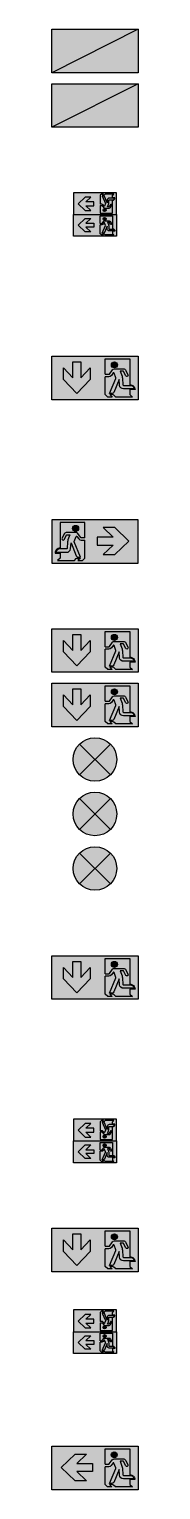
# Model space of a CAD drawing. Header units: millimetres. Extents: x -107261 to 42788, y -7557 to 117559.
# Drawn here: x 41578 to 42788, y 56430 to 76852 of the extents above; entities that cross this region are included whole.
import ezdxf
from ezdxf.enums import TextEntityAlignment as Align

# ---------------------------------------------------------------- set-up
doc = ezdxf.new("R2010")
doc.units = ezdxf.units.MM
for name, color, linetype in [('din_SIBEL_10_emergency_lighting', 90, 'Continuous'), ('din_SIBEL_11_emergency_lighting_system', 90, 'Continuous'), ('din_SIBEL_30_color_green', 90, 'Continuous'), ('din_SIBEL_31_color_white', 255, 'Continuous'), ('din_SIBEL_32_color_black', 250, 'Continuous'), ('din_SIBEL_33_color_yellow', 40, 'Continuous'), ('din_SIBEL_50_type_name', 90, 'Continuous'), ('din_SIBEL_51_typenumber', 90, 'Continuous'), ('din_SIBEL_52_info', 90, 'Continuous'), ('din_SIBEL_61_labeling', 90, 'Continuous'), ('din_SIBEL_70_legend', 90, 'Continuous')]:
    doc.layers.add(name, color=color, linetype=linetype)
doc.styles.get("Standard").update_dxf_attribs({"font": 'arial.ttf'})

# ---------------------------------------------------------------- blocks, each defined once
blk = doc.blocks.new('Standardblock_SYSTEM')
at = {"layer": 'din_SIBEL_30_color_green'}
h = blk.add_hatch(color=256, dxfattribs=at)
h.dxf.hatch_style = 1
h.paths.add_polyline_path([(-326, 0), (-326, -330), (326, 0)])
at = {"layer": 'din_SIBEL_31_color_white'}
h = blk.add_hatch(color=256, dxfattribs=at)
h.dxf.hatch_style = 1
h.paths.add_polyline_path([(326, 0), (-326, -330), (326, -330)])
at = {"layer": 'din_SIBEL_32_color_black'}
blk.add_line((326, 0), (-326, -330), dxfattribs=at)
blk.add_lwpolyline([(-326, -330), (-326, 0), (326, 0), (326, -330)], close=True, dxfattribs=at)
blk = doc.blocks.new('din-Logo')
blk.add_lwpolyline([(-327, -330), (-327, -330), (-327, -330), (-327, -330)], close=True)
blk = doc.blocks.new('STANDARD_SYSTEM')
blk.add_blockref('din-Logo', (0, 0))
at = {"layer": 'din_SIBEL_11_emergency_lighting_system'}
blk.add_blockref('Standardblock_SYSTEM', (0, 0), dxfattribs=at)
at = {"layer": 'din_SIBEL_50_type_name', "flags": 9}
blk.add_attdef('TYPE', (-326, 18), '', height=25, dxfattribs=at)
at = {"layer": 'din_SIBEL_50_type_name', "flags": 8}
blk.add_attdef('TYPENAME', text='', height=75, dxfattribs=at).set_placement((0, -350), align=Align.TOP_CENTER)
at = {"layer": 'din_SIBEL_51_typenumber', "flags": 8}
blk.add_attdef('TYPENUMBER', text='', height=250, dxfattribs=at).set_placement((336, 1), align=Align.TOP_LEFT)
at = {"layer": 'din_SIBEL_52_info', "flags": 8}
blk.add_attdef('INFOTEXT', text='', height=75, dxfattribs=at).set_placement((1, -445), align=Align.TOP_CENTER)
blk = doc.blocks.new('Standardblock_RZ_PLPR')
at = {"layer": 'din_SIBEL_30_color_green'}
h = blk.add_hatch(color=256, dxfattribs=at)
h.dxf.hatch_style = 1
h.paths.add_polyline_path([(328, 0), (328, 330), (-326, 330), (-326, 0)])
h.paths.add_polyline_path([(-62, 60), (-149, 60), (-255, 162), (-149, 263), (-62, 263), (-137, 192), (-17, 192), (-17, 132), (-137, 132)], flags=16)
h.paths.add_polyline_path([(78, 137), (106, 137, -0.239952), (109, 135), (132, 103, 0.239952), (147, 96), (214, 96, 0.284079), (234, 108), (250, 141, 1), (234, 149), (217, 116, -0.284079), (214, 114), (191, 114), (205, 152, 0.068786), (208, 167), (212, 218, -0.391902), (216, 221), (265, 221, 0.363159), (297, 247), (265, 247), (216, 247, 0.391902), (186, 220), (183, 176), (143, 274, 0.304268), (129, 283), (111, 283), (158, 168, -0.187349), (158, 165), (145, 128, -0.599876), (138, 127), (124, 146, 0.239952), (106, 156), (78, 156), (78, 291), (97, 309), (130, 309), (112, 291), (132, 291, 0.198912), (142, 295), (157, 309), (284, 309), (265, 291), (265, 253), (303, 253, -0.414214), (265, 216), (265, 21), (78, 21)], flags=16)
h.paths.add_polyline_path([(170, 66, -1), (125, 66, -1)], flags=0)
h = blk.add_hatch(color=256, dxfattribs=at)
h.dxf.hatch_style = 1
h.paths.add_polyline_path([(328, 0), (-326, 0), (-326, -330), (328, -330)])
h.paths.add_polyline_path([(-62, -60), (-137, -132), (-17, -132), (-17, -192), (-137, -192), (-62, -263), (-149, -263), (-255, -162), (-149, -60)], flags=16)
h.paths.add_polyline_path([(78, -21), (265, -21), (265, -216, -0.414214), (303, -253), (265, -253), (265, -291), (284, -309), (157, -309), (142, -295, 0.198912), (132, -291), (112, -291), (130, -309), (97, -309), (78, -291), (78, -156), (106, -156, 0.239952), (124, -146), (138, -127, -0.599876), (145, -128), (158, -165, -0.187349), (158, -168), (111, -283), (129, -283, 0.304268), (143, -274), (183, -176), (186, -220, 0.391902), (216, -247), (265, -247), (297, -247, 0.363159), (265, -221), (216, -221, -0.391902), (212, -218), (208, -167, 0.068786), (205, -152), (191, -114), (214, -114, -0.284079), (217, -116), (234, -149, 1), (250, -141), (234, -108, 0.284079), (214, -96), (147, -96, 0.239952), (132, -103), (109, -135, -0.239952), (106, -137), (78, -137)], flags=16)
h.paths.add_polyline_path([(125, -66, -1), (170, -66, -1)], flags=0)
h = blk.add_hatch(color=256, dxfattribs=at)
h.dxf.hatch_style = 1
h.paths.add_polyline_path([(170, 66, 1), (125, 66, 1)])
h = blk.add_hatch(color=256, dxfattribs=at)
h.dxf.hatch_style = 1
h.paths.add_polyline_path([(125, -66, 1), (170, -66, 1)])
at = {"layer": 'din_SIBEL_31_color_white'}
h = blk.add_hatch(color=256, dxfattribs=at)
h.dxf.hatch_style = 1
h.paths.add_polyline_path([(-149, 60), (-62, 60), (-137, 132), (-17, 132), (-17, 192), (-137, 192), (-62, 263), (-149, 263), (-255, 162)])
h.paths.add_polyline_path([(147, 96, -0.239952), (132, 103), (109, 135, 0.239952), (106, 137), (78, 137), (78, 21), (265, 21), (265, 216, 0.414214), (303, 253), (265, 253), (265, 291), (284, 309), (157, 309), (142, 295, -0.198912), (132, 291), (112, 291), (130, 309), (97, 309), (78, 291), (78, 156), (106, 156, -0.239952), (124, 146), (138, 127, 0.599876), (145, 128), (158, 165, 0.187349), (158, 168), (111, 283), (129, 283, -0.304268), (143, 274), (183, 176), (186, 220, -0.391902), (216, 247), (265, 247), (297, 247, -0.363159), (265, 221), (216, 221, 0.391902), (212, 218), (208, 167, -0.068786), (205, 152), (191, 114), (214, 114, 0.284079), (217, 116), (234, 149, -1), (250, 141), (234, 108, -0.284079), (214, 96)])
h.paths.add_polyline_path([(170, 66, -1), (125, 66, -1)], flags=16)
h = blk.add_hatch(color=256, dxfattribs=at)
h.dxf.hatch_style = 1
h.paths.add_polyline_path([(-62, -60), (-149, -60), (-255, -162), (-149, -263), (-62, -263), (-137, -192), (-17, -192), (-17, -132), (-137, -132)])
h.paths.add_polyline_path([(265, -21), (78, -21), (78, -137), (106, -137, 0.239952), (109, -135), (132, -103, -0.239952), (147, -96), (214, -96, -0.284079), (234, -108), (250, -141, -1), (234, -149), (217, -116, 0.284079), (214, -114), (191, -114), (205, -152, -0.068786), (208, -167), (212, -218, 0.391902), (216, -221), (265, -221, -0.363159), (297, -247), (265, -247), (216, -247, -0.391902), (186, -220), (183, -176), (143, -274, -0.304268), (129, -283), (111, -283), (158, -168, 0.187349), (158, -165), (145, -128, 0.599876), (138, -127), (124, -146, -0.239952), (106, -156), (78, -156), (78, -291), (97, -309), (130, -309), (112, -291), (132, -291, -0.198912), (142, -295), (157, -309), (284, -309), (265, -291), (265, -253), (303, -253, 0.414214), (265, -216)])
h.paths.add_polyline_path([(125, -66, -1), (170, -66, -1)], flags=16)
at = {"layer": 'din_SIBEL_32_color_black'}
for points in [[(-326, 330), (-326, 0), (328, 0), (328, 330)], [(-149, 60), (-62, 60), (-137, 132), (-17, 132), (-17, 192), (-137, 192), (-62, 263), (-149, 263), (-255, 162)], [(-326, -330), (-326, 0), (328, 0), (328, -330)], [(-149, -60), (-62, -60), (-137, -132), (-17, -132), (-17, -192), (-137, -192), (-62, -263), (-149, -263), (-255, -162)]]:
    blk.add_lwpolyline(points, close=True, dxfattribs=at)
for points in [[(78, 137), (78, 21), (265, 21), (265, 216, 0.414214), (303, 253), (265, 253), (265, 291), (284, 309), (157, 309), (142, 295, -0.198912), (132, 291), (112, 291), (130, 309), (97, 309), (78, 291), (78, 156)], [(78, 137), (106, 137, -0.239952), (109, 135), (132, 103, 0.239952), (147, 96), (214, 96, 0.284079), (234, 108), (250, 141, 1), (234, 149), (217, 116, -0.284079), (214, 114), (191, 114), (205, 152, 0.068786), (208, 167), (212, 218, -0.391902), (216, 221), (265, 221, 0.363159), (297, 247), (265, 247), (216, 247, 0.391902), (186, 220), (183, 176), (143, 274, 0.304268), (129, 283), (111, 283), (158, 168, -0.187349), (158, 165), (145, 128, -0.599876), (138, 127), (124, 146, 0.239952), (106, 156), (78, 156)], [(78, -137), (78, -21), (265, -21), (265, -216, -0.414214), (303, -253), (265, -253), (265, -291), (284, -309), (157, -309), (142, -295, 0.198912), (132, -291), (112, -291), (130, -309), (97, -309), (78, -291), (78, -156)], [(78, -137), (106, -137, 0.239952), (109, -135), (132, -103, -0.239952), (147, -96), (214, -96, -0.284079), (234, -108), (250, -141, -1), (234, -149), (217, -116, 0.284079), (214, -114), (191, -114), (205, -152, -0.068786), (208, -167), (212, -218, 0.391902), (216, -221), (265, -221, -0.363159), (297, -247), (265, -247), (216, -247, -0.391902), (186, -220), (183, -176), (143, -274, -0.304268), (129, -283), (111, -283), (158, -168, 0.187349), (158, -165), (145, -128, 0.599876), (138, -127), (124, -146, -0.239952), (106, -156), (78, -156)]]:
    blk.add_lwpolyline(points, format="xyb", dxfattribs=at)
blk.add_lwpolyline([(-326, 0), (328, 0)], dxfattribs=at)
for centre in [(147, 66), (147, -66)]:
    blk.add_circle(centre, 22.5, dxfattribs=at)
blk = doc.blocks.new('STANDARD_RZ_PLPR')
blk.add_blockref('din-Logo', (0, 0))
at = {"layer": 'din_SIBEL_10_emergency_lighting'}
blk.add_blockref('Standardblock_RZ_PLPR', (0, 0), dxfattribs=at)
at = {"layer": 'din_SIBEL_50_type_name', "flags": 9}
blk.add_attdef('TYPE', (-326, 340), '', height=25, dxfattribs=at)
at = {"layer": 'din_SIBEL_50_type_name', "flags": 8}
blk.add_attdef('TYPENAME', text='', height=75, dxfattribs=at).set_placement((0, -350), align=Align.TOP_CENTER)
at = {"layer": 'din_SIBEL_51_typenumber', "flags": 8}
blk.add_attdef('TYPENUMBER', text='', height=250, dxfattribs=at).set_placement((336, 1), align=Align.TOP_LEFT)
at = {"layer": 'din_SIBEL_52_info', "flags": 8}
blk.add_attdef('INFOTEXT', text='', height=75, dxfattribs=at).set_placement((1, -445), align=Align.TOP_CENTER)
at = {"layer": 'din_SIBEL_61_labeling', "flags": 8}
for tag, p in [('LABELING1', (1, -540)), ('LABELING2', (1, -635))]:
    blk.add_attdef(tag, text='', height=75, dxfattribs=at).set_placement(p, align=Align.TOP_CENTER)
blk = doc.blocks.new('Standardblock_RZ_PU')
at = {"layer": 'din_SIBEL_30_color_green'}
h = blk.add_hatch(color=256, dxfattribs=at)
h.dxf.hatch_style = 1
h.paths.add_polyline_path([(328, 0), (-326, 0), (-326, -330), (328, -330)])
h.paths.add_polyline_path([(-238, -89), (-166, -164), (-166, -44), (-106, -44), (-106, -164), (-35, -89), (-35, -176), (-136, -282), (-238, -176)], flags=16)
h.paths.add_polyline_path([(78, -21), (265, -21), (265, -216, -0.414214), (303, -253), (265, -253), (265, -291), (284, -309), (157, -309), (142, -295, 0.198912), (132, -291), (112, -291), (130, -309), (97, -309), (78, -291), (78, -156), (106, -156, 0.239952), (124, -146), (138, -127, -0.599876), (145, -128), (158, -165, -0.187349), (158, -168), (111, -283), (129, -283, 0.304268), (143, -274), (183, -176), (186, -220, 0.391902), (216, -247), (265, -247), (297, -247, 0.363159), (265, -221), (216, -221, -0.391902), (212, -218), (208, -167, 0.068786), (205, -152), (191, -114), (214, -114, -0.284079), (217, -116), (234, -149, 1), (250, -141), (234, -108, 0.284079), (214, -96), (147, -96, 0.239952), (132, -103), (109, -135, -0.239952), (106, -137), (78, -137)], flags=16)
h.paths.add_polyline_path([(170, -66, -1), (125, -66, -1)], flags=0)
h.paths.add_polyline_path([(170, -66, 1), (125, -66, 1)], flags=0)
h = blk.add_hatch(color=256, dxfattribs=at)
h.dxf.hatch_style = 1
h.paths.add_polyline_path([(170, -66, 1), (125, -66, 1)])
at = {"layer": 'din_SIBEL_31_color_white'}
h = blk.add_hatch(color=256, dxfattribs=at)
h.dxf.hatch_style = 1
h.paths.add_polyline_path([(-35, -89), (-106, -164), (-106, -44), (-166, -44), (-166, -164), (-238, -89), (-238, -176), (-136, -282), (-35, -176)])
h.paths.add_polyline_path([(265, -21), (78, -21), (78, -137), (106, -137, 0.239952), (109, -135), (132, -103, -0.239952), (147, -96), (214, -96, -0.284079), (234, -108), (250, -141, -1), (234, -149), (217, -116, 0.284079), (214, -114), (191, -114), (205, -152, -0.068786), (208, -167), (212, -218, 0.391902), (216, -221), (265, -221, -0.363159), (297, -247), (265, -247), (216, -247, -0.391902), (186, -220), (183, -176), (143, -274, -0.304268), (129, -283), (111, -283), (158, -168, 0.187349), (158, -165), (145, -128, 0.599876), (138, -127), (124, -146, -0.239952), (106, -156), (78, -156), (78, -291), (97, -309), (130, -309), (112, -291), (132, -291, -0.198912), (142, -295), (157, -309), (284, -309), (265, -291), (265, -253), (303, -253, 0.414214), (265, -216)])
h.paths.add_polyline_path([(170, -66, -1), (125, -66, -1)], flags=16)
at = {"layer": 'din_SIBEL_32_color_black'}
for points in [[(-326, -330), (-326, 0), (328, 0), (328, -330)], [(-238, -176), (-238, -89), (-166, -164), (-166, -44), (-106, -44), (-106, -164), (-35, -89), (-35, -176), (-136, -282)]]:
    blk.add_lwpolyline(points, close=True, dxfattribs=at)
for points in [[(78, -137), (78, -21), (265, -21), (265, -216, -0.414214), (303, -253), (265, -253), (265, -291), (284, -309), (157, -309), (142, -295, 0.198912), (132, -291), (112, -291), (130, -309), (97, -309), (78, -291), (78, -156)], [(78, -137), (106, -137, 0.239952), (109, -135), (132, -103, -0.239952), (147, -96), (214, -96, -0.284079), (234, -108), (250, -141, -1), (234, -149), (217, -116, 0.284079), (214, -114), (191, -114), (205, -152, -0.068786), (208, -167), (212, -218, 0.391902), (216, -221), (265, -221, -0.363159), (297, -247), (265, -247), (216, -247, -0.391902), (186, -220), (183, -176), (143, -274, -0.304268), (129, -283), (111, -283), (158, -168, 0.187349), (158, -165), (145, -128, 0.599876), (138, -127), (124, -146, -0.239952), (106, -156), (78, -156)]]:
    blk.add_lwpolyline(points, format="xyb", dxfattribs=at)
blk.add_circle((147, -66), 22.5, dxfattribs=at)
blk = doc.blocks.new('STANDARD_RZ_PU')
blk.add_blockref('din-Logo', (0, 0))
at = {"layer": 'din_SIBEL_10_emergency_lighting'}
blk.add_blockref('Standardblock_RZ_PU', (0, 0), dxfattribs=at)
at = {"layer": 'din_SIBEL_50_type_name', "flags": 9}
blk.add_attdef('TYPE', (-326, 18), '', height=25, dxfattribs=at)
at = {"layer": 'din_SIBEL_50_type_name', "flags": 8}
blk.add_attdef('TYPENAME', text='', height=75, dxfattribs=at).set_placement((0, -350), align=Align.TOP_CENTER)
at = {"layer": 'din_SIBEL_51_typenumber', "flags": 8}
blk.add_attdef('TYPENUMBER', text='', height=250, dxfattribs=at).set_placement((336, 1), align=Align.TOP_LEFT)
at = {"layer": 'din_SIBEL_52_info', "flags": 8}
blk.add_attdef('INFOTEXT', text='', height=75, dxfattribs=at).set_placement((1, -445), align=Align.TOP_CENTER)
at = {"layer": 'din_SIBEL_61_labeling', "flags": 8}
for tag, p in [('LABELING1', (1, -540)), ('LABELING2', (1, -635))]:
    blk.add_attdef(tag, text='', height=75, dxfattribs=at).set_placement(p, align=Align.TOP_CENTER)
blk = doc.blocks.new('Standardblock_RZ_PR')
at = {"layer": 'din_SIBEL_30_color_green'}
h = blk.add_hatch(color=256, dxfattribs=at)
h.dxf.hatch_style = 1
h.paths.add_polyline_path([(-326, 0), (-326, -330), (328, -330), (328, 0)])
h.paths.add_polyline_path([(63, -60), (151, -60), (257, -162), (151, -263), (63, -263), (138, -192), (18, -192), (18, -132), (138, -132)], flags=16)
h.paths.add_polyline_path([(-76, -137), (-104, -137, -0.239952), (-107, -135), (-131, -103, 0.239952), (-146, -96), (-212, -96, 0.284079), (-232, -108), (-249, -141, 1), (-232, -149), (-216, -116, -0.284079), (-212, -114), (-190, -114), (-204, -152, 0.068786), (-207, -167), (-211, -218, -0.391902), (-214, -221), (-264, -221, 0.363159), (-295, -247), (-264, -247), (-214, -247, 0.391902), (-185, -220), (-181, -176), (-141, -274, 0.304268), (-127, -283), (-109, -283), (-156, -168, -0.187349), (-156, -165), (-143, -128, -0.599876), (-136, -127), (-122, -146, 0.239952), (-104, -156), (-76, -156), (-76, -291), (-95, -309), (-129, -309), (-110, -291), (-130, -291, 0.198912), (-141, -295), (-155, -309), (-282, -309), (-264, -291), (-264, -253), (-301, -253, -0.414214), (-264, -216), (-264, -21), (-76, -21)], flags=16)
h.paths.add_polyline_path([(-168, -66, -1), (-123, -66, -1)], flags=0)
h = blk.add_hatch(color=256, dxfattribs=at)
h.dxf.hatch_style = 1
h.paths.add_polyline_path([(-168, -66, 1), (-123, -66, 1)])
at = {"layer": 'din_SIBEL_31_color_white'}
h = blk.add_hatch(color=256, dxfattribs=at)
h.dxf.hatch_style = 1
h.paths.add_polyline_path([(151, -60), (63, -60), (138, -132), (18, -132), (18, -192), (138, -192), (63, -263), (151, -263), (257, -162)])
h.paths.add_polyline_path([(-146, -96, -0.239952), (-131, -103), (-107, -135, 0.239952), (-104, -137), (-76, -137), (-76, -21), (-264, -21), (-264, -216, 0.414214), (-301, -253), (-264, -253), (-264, -291), (-282, -309), (-155, -309), (-141, -295, -0.198912), (-130, -291), (-110, -291), (-129, -309), (-95, -309), (-76, -291), (-76, -156), (-104, -156, -0.239952), (-122, -146), (-136, -127, 0.599876), (-143, -128), (-156, -165, 0.187349), (-156, -168), (-109, -283), (-127, -283, -0.304268), (-141, -274), (-181, -176), (-185, -220, -0.391902), (-214, -247), (-264, -247), (-295, -247, -0.363159), (-264, -221), (-214, -221, 0.391902), (-211, -218), (-207, -167, -0.068786), (-204, -152), (-190, -114), (-212, -114, 0.284079), (-216, -116), (-232, -149, -1), (-249, -141), (-232, -108, -0.284079), (-212, -96)])
h.paths.add_polyline_path([(-168, -66, -1), (-123, -66, -1)], flags=16)
at = {"layer": 'din_SIBEL_32_color_black'}
for points in [[(328, -330), (328, 0), (-326, 0), (-326, -330)], [(151, -60), (63, -60), (138, -132), (18, -132), (18, -192), (138, -192), (63, -263), (151, -263), (257, -162)]]:
    blk.add_lwpolyline(points, close=True, dxfattribs=at)
for points in [[(-76, -137), (-76, -21), (-264, -21), (-264, -216, 0.414214), (-301, -253), (-264, -253), (-264, -291), (-282, -309), (-155, -309), (-141, -295, -0.198912), (-130, -291), (-110, -291), (-129, -309), (-95, -309), (-76, -291), (-76, -156)], [(-76, -137), (-104, -137, -0.239952), (-107, -135), (-131, -103, 0.239952), (-146, -96), (-212, -96, 0.284079), (-232, -108), (-249, -141, 1), (-232, -149), (-216, -116, -0.284079), (-212, -114), (-190, -114), (-204, -152, 0.068786), (-207, -167), (-211, -218, -0.391902), (-214, -221), (-264, -221, 0.363159), (-295, -247), (-264, -247), (-214, -247, 0.391902), (-185, -220), (-181, -176), (-141, -274, 0.304268), (-127, -283), (-109, -283), (-156, -168, -0.187349), (-156, -165), (-143, -128, -0.599876), (-136, -127), (-122, -146, 0.239952), (-104, -156), (-76, -156)]]:
    blk.add_lwpolyline(points, format="xyb", dxfattribs=at)
blk.add_circle((-146, -66), 22.5, dxfattribs=at)
blk = doc.blocks.new('STANDARD_RZ_PR')
blk.add_blockref('din-Logo', (0, 0))
at = {"layer": 'din_SIBEL_10_emergency_lighting'}
blk.add_blockref('Standardblock_RZ_PR', (0, 0), dxfattribs=at)
at = {"layer": 'din_SIBEL_50_type_name', "flags": 9}
blk.add_attdef('TYPE', (-326, 18), '', height=25, dxfattribs=at)
at = {"layer": 'din_SIBEL_50_type_name', "flags": 8}
blk.add_attdef('TYPENAME', text='', height=75, dxfattribs=at).set_placement((0, -350), align=Align.TOP_CENTER)
at = {"layer": 'din_SIBEL_51_typenumber', "flags": 8}
blk.add_attdef('TYPENUMBER', text='', height=250, dxfattribs=at).set_placement((336, 1), align=Align.TOP_LEFT)
at = {"layer": 'din_SIBEL_52_info', "flags": 8}
blk.add_attdef('INFOTEXT', text='', height=75, dxfattribs=at).set_placement((1, -445), align=Align.TOP_CENTER)
at = {"layer": 'din_SIBEL_61_labeling', "flags": 8}
for tag, p in [('LABELING1', (1, -540)), ('LABELING2', (1, -635))]:
    blk.add_attdef(tag, text='', height=75, dxfattribs=at).set_placement(p, align=Align.TOP_CENTER)
blk = doc.blocks.new('Standardblock_Spot')
at = {"layer": 'din_SIBEL_31_color_white'}
h = blk.add_hatch(color=256, dxfattribs=at)
h.dxf.hatch_style = 1
h.paths.add_polyline_path([(117, -48, 0.414214), (-117, -48), (0, -165)])
h.paths.add_polyline_path([(0, -165), (-117, -282, 0.414214), (117, -282)])
at = {"layer": 'din_SIBEL_33_color_yellow'}
h = blk.add_hatch(color=256, dxfattribs=at)
h.dxf.hatch_style = 1
h.paths.add_polyline_path([(-117, -48, 0.198912), (-165, -165, 0.198912), (-117, -282), (0, -165)])
h.paths.add_polyline_path([(117, -48), (0, -165), (117, -282, 0.198912), (165, -165, 0.198912)])
at = {"layer": 'din_SIBEL_32_color_black'}
for p, q in [((-117, -282), (117, -48)), ((-117, -48), (117, -282))]:
    blk.add_line(p, q, dxfattribs=at)
blk.add_circle((0, -165), 165, dxfattribs=at)
blk = doc.blocks.new('STANDARD_SPOT')
at = {"layer": 'din_SIBEL_10_emergency_lighting'}
blk.add_blockref('Standardblock_Spot', (0, 0), dxfattribs=at)
at = {"layer": 'din_SIBEL_50_type_name', "flags": 9}
blk.add_attdef('TYPE', (-326, 18), '', height=25, dxfattribs=at)
at = {"layer": 'din_SIBEL_50_type_name', "flags": 8}
blk.add_attdef('TYPENAME', text='', height=75, dxfattribs=at).set_placement((0, -350), align=Align.TOP_CENTER)
at = {"layer": 'din_SIBEL_51_typenumber', "flags": 8}
blk.add_attdef('TYPENUMBER', text='', height=250, dxfattribs=at).set_placement((336, 1), align=Align.TOP_LEFT)
at = {"layer": 'din_SIBEL_52_info', "flags": 8}
blk.add_attdef('INFOTEXT', text='', height=75, dxfattribs=at).set_placement((1, -445), align=Align.TOP_CENTER)
at = {"layer": 'din_SIBEL_61_labeling', "flags": 8}
for tag, p in [('LABELING1', (1, -540)), ('LABELING2', (1, -635))]:
    blk.add_attdef(tag, text='', height=75, dxfattribs=at).set_placement(p, align=Align.TOP_CENTER)
blk = doc.blocks.new('Standardblock_RZ_PL')
at = {"layer": 'din_SIBEL_30_color_green'}
h = blk.add_hatch(color=256, dxfattribs=at)
h.dxf.hatch_style = 1
h.paths.add_polyline_path([(327, 0), (-327, 0), (-327, -330), (327, -330)])
h.paths.add_polyline_path([(-149, -60), (-62, -60), (-137, -132), (-17, -132), (-17, -192), (-137, -192), (-62, -263), (-149, -263), (-255, -162)], flags=16)
edge = h.paths.add_edge_path(flags=16)
edge.add_line((78, -21), (265, -21))
edge.add_line((265, -21), (265, -216))
edge.add_arc((265, -253), 37.5, 0, 90, ccw=False)
edge.add_line((303, -253), (264, -253))
edge.add_line((264, -253), (264, -291))
edge.add_line((264, -291), (284, -309))
edge.add_line((284, -309), (157, -309))
edge.add_line((157, -309), (142, -295))
edge.add_arc((132, -306), 15, 45, 90)
edge.add_line((132, -291), (112, -291))
edge.add_line((112, -291), (130, -309))
edge.add_line((130, -309), (97, -309))
edge.add_line((97, -309), (78, -291))
edge.add_line((78, -291), (78, -156))
edge.add_line((78, -156), (106, -156))
edge.add_arc((106, -133), 22.5, 270, 323.9726)
edge.add_line((124, -146), (138, -127))
edge.add_arc((141, -129), 3.75, 20.1385, 143.9726, ccw=False)
edge.add_line((145, -128), (158, -165))
edge.add_arc((155, -166), 3.75, -22.3067, 20.1385, ccw=False)
edge.add_line((158, -168), (111, -283))
edge.add_line((111, -283), (129, -283))
edge.add_arc((129, -268), 15, 270, 337.6933)
edge.add_line((143, -274), (183, -176))
edge.add_line((183, -176), (186, -220))
edge.add_arc((216, -217), 30, 184.3987, 270)
edge.add_line((216, -247), (265, -247))
edge.add_line((265, -247), (297, -247))
edge.add_arc((265, -253), 31.9, 10.1642, 90)
edge.add_line((265, -221), (216, -221))
edge.add_arc((216, -217), 3.75, 184.3987, 270, ccw=False)
edge.add_line((212, -218), (208, -167))
edge.add_arc((152, -171), 56.2, 4.3987, 20.1385)
edge.add_line((205, -152), (191, -114))
edge.add_line((191, -114), (214, -114))
edge.add_arc((213, -119), 4.44, 29.0819, 72.3369, ccw=False)
edge.add_line((216, -116), (233, -149))
edge.add_arc((241, -145), 9.74, 206.545, 384.4268)
edge.add_line((250, -141), (234, -108))
edge.add_arc((214, -118), 22.5, 26.5651, 90)
edge.add_line((214, -96), (147, -96))
edge.add_arc((147, -114), 18.7, 90, 143.9726)
edge.add_line((132, -103), (109, -135))
edge.add_arc((106, -133), 3.75, 270, 323.9726, ccw=False)
edge.add_line((106, -137), (78, -137))
edge.add_line((78, -137), (78, -21))
edge = h.paths.add_edge_path(flags=0)
edge.add_arc((147, -66), 22.5, 0, 360)
edge = h.paths.add_edge_path(flags=0)
edge.add_arc((147, -66), 22.5, 0, 360)
h = blk.add_hatch(color=256, dxfattribs=at)
h.dxf.hatch_style = 1
h.paths.add_polyline_path([(170, -66, 1), (125, -66, 1)])
at = {"layer": 'din_SIBEL_31_color_white'}
h = blk.add_hatch(color=256, dxfattribs=at)
h.dxf.hatch_style = 1
h.paths.add_polyline_path([(-62, -60), (-149, -60), (-255, -162), (-149, -263), (-62, -263), (-137, -192), (-17, -192), (-17, -132), (-137, -132)])
edge = h.paths.add_edge_path()
edge.add_line((265, -21), (78, -21))
edge.add_line((78, -21), (78, -137))
edge.add_line((78, -137), (106, -137))
edge.add_arc((106, -133), 3.75, 270, 323.9726)
edge.add_line((109, -135), (132, -103))
edge.add_arc((147, -114), 18.7, 90, 143.9726, ccw=False)
edge.add_line((147, -96), (214, -96))
edge.add_arc((214, -118), 22.5, 26.5651, 90, ccw=False)
edge.add_line((234, -108), (250, -141))
edge.add_arc((241, -145), 9.74, -153.455, 24.4268, ccw=False)
edge.add_line((233, -149), (216, -116))
edge.add_arc((213, -119), 4.44, 29.0819, 72.3369)
edge.add_line((214, -114), (191, -114))
edge.add_line((191, -114), (205, -152))
edge.add_arc((152, -171), 56.2, 4.3987, 20.1385, ccw=False)
edge.add_line((208, -167), (212, -218))
edge.add_arc((216, -217), 3.75, 184.3987, 270)
edge.add_line((216, -221), (265, -221))
edge.add_arc((265, -253), 31.9, 10.1642, 90, ccw=False)
edge.add_line((297, -247), (265, -247))
edge.add_line((265, -247), (216, -247))
edge.add_arc((216, -217), 30, 184.3987, 270, ccw=False)
edge.add_line((186, -220), (183, -176))
edge.add_line((183, -176), (143, -274))
edge.add_arc((129, -268), 15, 270, 337.6933, ccw=False)
edge.add_line((129, -283), (111, -283))
edge.add_line((111, -283), (158, -168))
edge.add_arc((155, -166), 3.75, 337.6933, 380.1385)
edge.add_line((158, -165), (145, -128))
edge.add_arc((141, -129), 3.75, 20.1385, 143.9726)
edge.add_line((138, -127), (124, -146))
edge.add_arc((106, -133), 22.5, 270, 323.9726, ccw=False)
edge.add_line((106, -156), (78, -156))
edge.add_line((78, -156), (78, -291))
edge.add_line((78, -291), (97, -309))
edge.add_line((97, -309), (130, -309))
edge.add_line((130, -309), (112, -291))
edge.add_line((112, -291), (132, -291))
edge.add_arc((132, -306), 15, 45, 90, ccw=False)
edge.add_line((142, -295), (157, -309))
edge.add_line((157, -309), (284, -309))
edge.add_line((284, -309), (264, -291))
edge.add_line((264, -291), (264, -253))
edge.add_line((264, -253), (303, -253))
edge.add_arc((265, -253), 37.5, 0, 90)
edge.add_line((265, -216), (265, -21))
edge = h.paths.add_edge_path(flags=16)
edge.add_arc((147, -66), 22.5, 0, 360)
at = {"layer": 'din_SIBEL_32_color_black'}
blk.add_lwpolyline([(-327, 0), (327, 0)], dxfattribs=at)
for points in [[(-327, -330), (-327, 0), (327, 0), (327, -330)], [(-150, -60), (-63, -60), (-138, -132), (-18, -132), (-18, -192), (-138, -192), (-63, -263), (-150, -263), (-256, -162)]]:
    blk.add_lwpolyline(points, close=True, dxfattribs=at)
for points in [[(77, -137), (77, -21), (264, -21), (264, -216, -0.414214), (302, -253), (264, -253), (264, -291), (283, -309), (156, -309), (141, -295, 0.198912), (131, -291), (111, -291), (129, -309), (96, -309), (77, -291), (77, -156)], [(77, -137), (105, -137, 0.239952), (108, -135), (131, -103, -0.239952), (147, -96), (213, -96, -0.284079), (233, -108), (249, -141, -1), (233, -149), (216, -116, 0.284079), (213, -114), (191, -114), (204, -152, -0.068786), (208, -167), (212, -218, 0.391902), (215, -221), (264, -221, -0.363159), (296, -247), (264, -247), (215, -247, -0.391902), (185, -220), (182, -176), (142, -274, -0.304268), (128, -283), (110, -283), (157, -168, 0.187349), (157, -165), (144, -128, 0.599876), (137, -127), (123, -146, -0.239952), (105, -156), (77, -156)]]:
    blk.add_lwpolyline(points, format="xyb", dxfattribs=at)
blk.add_circle((146, -66), 22.5, dxfattribs=at)
blk = doc.blocks.new('STANDARD_RZ_PL')
blk.add_blockref('din-Logo', (0, 0))
at = {"layer": 'din_SIBEL_10_emergency_lighting'}
blk.add_blockref('Standardblock_RZ_PL', (0, 0), dxfattribs=at)
at = {"layer": 'din_SIBEL_50_type_name', "flags": 9}
blk.add_attdef('TYPE', (-326, 18), '', height=25, dxfattribs=at)
at = {"layer": 'din_SIBEL_50_type_name', "flags": 8}
blk.add_attdef('TYPENAME', text='', height=75, dxfattribs=at).set_placement((0, -350), align=Align.TOP_CENTER)
at = {"layer": 'din_SIBEL_51_typenumber', "flags": 8}
blk.add_attdef('TYPENUMBER', text='', height=250, dxfattribs=at).set_placement((336, 1), align=Align.TOP_LEFT)
at = {"layer": 'din_SIBEL_52_info', "flags": 8}
blk.add_attdef('INFOTEXT', text='', height=75, dxfattribs=at).set_placement((1, -445), align=Align.TOP_CENTER)
at = {"layer": 'din_SIBEL_61_labeling', "flags": 8}
for tag, p in [('LABELING1', (1, -540)), ('LABELING2', (1, -635))]:
    blk.add_attdef(tag, text='', height=75, dxfattribs=at).set_placement(p, align=Align.TOP_CENTER)

msp = doc.modelspace()

# ---------------------------------------------------------------- block references
at = {"layer": 'din_SIBEL_70_legend'}
for name, p, xscale, yscale in [('STANDARD_SYSTEM', (42182, 76852), 1.847272727272726, 1.847272727272726), ('STANDARD_SYSTEM', (42182, 76090), 1.847272727272726, 1.847272727272726), ('STANDARD_RZ_PLPR', (42182, 74261), 0.9236671754588879, 0.9236671754588879), ('STANDARD_RZ_PU', (42182, 72280), 1.847272727272699, 1.847272727272699), ('STANDARD_RZ_PR', (42182, 69994), 1.847272727272711, 1.847272727272711), ('STANDARD_RZ_PU', (42182, 68470), 1.847272727272699, 1.847272727272699), ('STANDARD_RZ_PU', (42182, 67708), 1.847272727272699, 1.847272727272699), ('STANDARD_SPOT', (42182, 66946), 1.847272712220023, 1.847272712220023), ('STANDARD_SPOT', (42182, 66184), 1.847272712220023, 1.847272712220023), ('STANDARD_SPOT', (42182, 65422), 1.847272712220023, 1.847272712220023), ('STANDARD_RZ_PU', (42182, 63898), 1.847272727272699, 1.847272727272699), ('STANDARD_RZ_PLPR', (42182, 61307), 0.9236671754588879, 0.9236671754588879), ('STANDARD_RZ_PU', (42182, 60088), 1.847272727272699, 1.847272727272699), ('STANDARD_RZ_PLPR', (42182, 58640), 0.9236671754588879, 0.9236671754588879), ('STANDARD_RZ_PL', (42182, 57040), 1.847270486992983, 1.847270486992983)]:
    msp.add_blockref(name, p, dxfattribs=dict(at, xscale=xscale, yscale=yscale))

doc.saveas('drawing.dxf')
